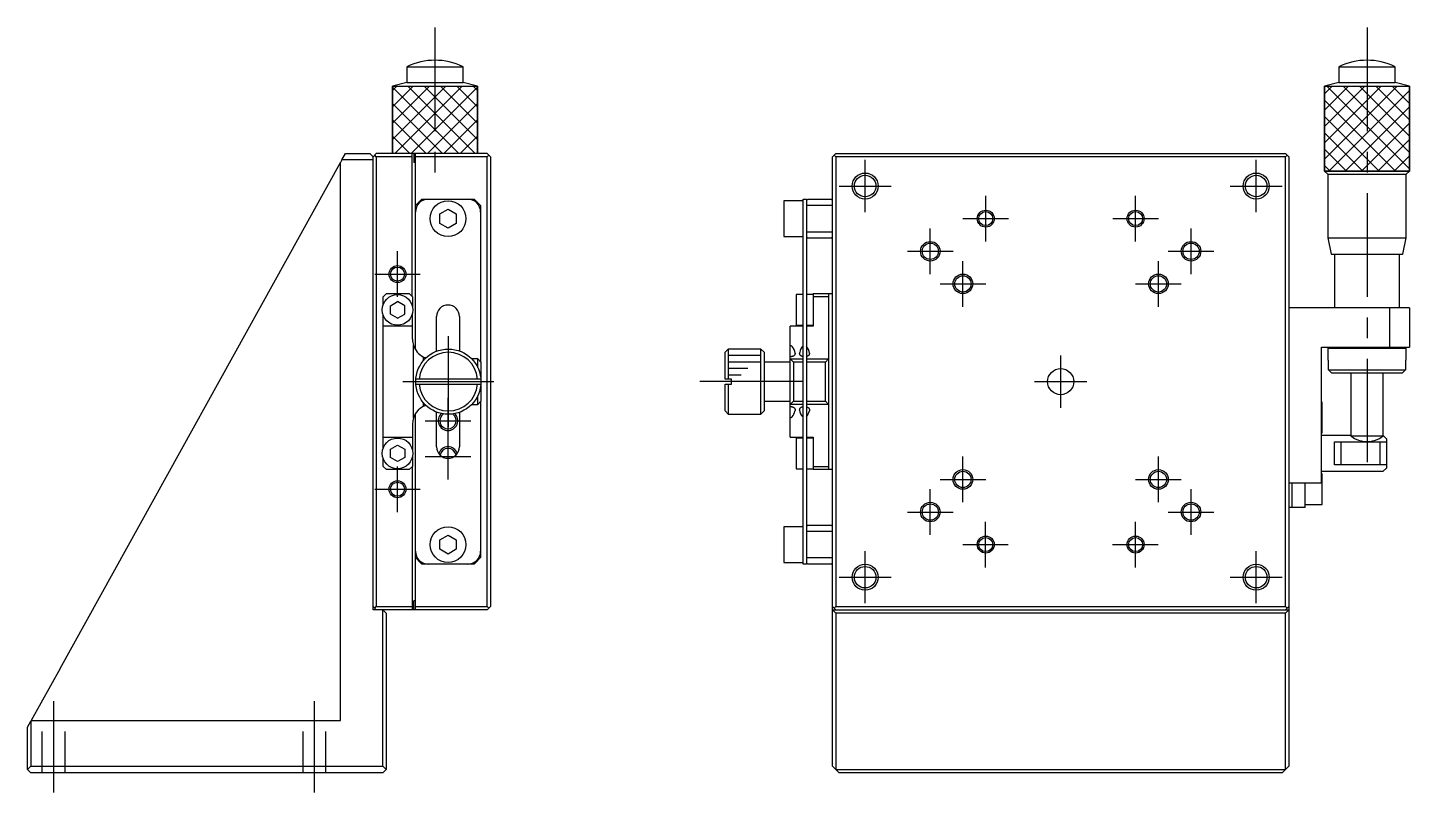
# Model space of a CAD drawing. Extents: x 0 to 461, y -8 to 325.
# Drawn here: x 0 to 212, y 109.8 to 227.2 of the extents above; entities that cross this region are included whole.
import ezdxf

# ---------------------------------------------------------------- set-up
doc = ezdxf.new("R2010")
doc.units = 0
doc.header["$LTSCALE"] = 0.5
doc.linetypes.add('CENTER', pattern=[50.8, 31.75, -6.35, 6.35, -6.35])
doc.linetypes.add('DASHED', pattern=[19.05, 12.7, -6.35])
for name, color, linetype in [('MSM_CENTER', 1, 'CENTER'), ('MSM_CONTINUOUS', 7, 'CONTINUOUS'), ('MSM_DASHED', 4, 'DASHED'), ('MSM_NARROW', 5, 'CONTINUOUS')]:
    doc.layers.add(name, color=color, linetype=linetype)

msp = doc.modelspace()

# ---------------------------------------------------------------- linework, layer by layer
at = {"layer": 'MSM_CENTER'}
for p, q in [((62.5, 227.150003), (62.5, 202.849997)), ((205.5, 227.150003), (205.5, 158.650004)), ((128.5, 198.849997), (128.5, 206.849997)), ((188.5, 198.849997), (188.5, 206.849997)), ((124.5, 202.849997), (132.5, 202.849997)), ((184.5, 202.849997), (192.5, 202.849997)), ((147, 194.349997), (147, 201.349997)), ((170, 194.349997), (170, 201.349997)), ((143.5, 197.849997), (150.5, 197.849997)), ((166.5, 197.849997), (173.5, 197.849997)), ((138.5, 189.349997), (138.5, 196.349997)), ((178.5, 189.349997), (178.5, 196.349997)), ((56.75, 185.849997), (56.75, 192.849997)), ((135, 192.849997), (142, 192.849997)), ((143.5, 184.349997), (143.5, 191.349997)), ((173.5, 184.349997), (173.5, 191.349997)), ((175, 192.849997), (182, 192.849997)), ((53.25, 189.349997), (60.25, 189.349997)), ((140, 187.849997), (147, 187.849997)), ((170, 187.849997), (177, 187.849997)), ((64.55, 165.849997), (64.55, 179.849997)), ((158.5, 168.849997), (158.5, 176.849997)), ((57.55, 172.849997), (71.55, 172.849997)), ((119, 172.849997), (102, 172.849997)), ((154.5, 172.849997), (162.5, 172.849997)), ((64.5, 157.849997), (64.5, 170.349997)), ((61, 166.849997), (68, 166.849997)), ((61, 161.349997), (68, 161.349997)), ((143.5, 154.349997), (143.5, 161.349997)), ((173.5, 154.349997), (173.5, 161.349997)), ((56.75, 152.849997), (56.75, 159.849997)), ((140, 157.849997), (147, 157.849997)), ((170, 157.849997), (177, 157.849997)), ((53.25, 156.349997), (60.25, 156.349997)), ((138.5, 149.349997), (138.5, 156.349997)), ((178.5, 149.349997), (178.5, 156.349997)), ((135, 152.849997), (142, 152.849997)), ((175, 152.849997), (182, 152.849997)), ((146.963551, 144.352018), (146.963551, 151.352018)), ((169.963551, 144.352018), (169.963551, 151.352018)), ((128.5, 138.849997), (128.5, 146.849997)), ((143.463551, 147.852018), (150.463551, 147.852018)), ((166.463551, 147.852018), (173.463551, 147.852018)), ((188.5, 138.849997), (188.5, 146.849997)), ((124.5, 142.849997), (132.5, 142.849997)), ((184.5, 142.849997), (192.5, 142.849997)), ((4, 109.849997), (4, 123.849997)), ((44, 109.849997), (44, 123.849997))]:
    msp.add_line(p, q, dxfattribs=at)
at = {"layer": 'MSM_CONTINUOUS'}
for p, q in [((58.2, 221.150002), (66.8, 221.150002)), ((58.2, 221.150002), (58.2, 218.739491)), ((66.8, 218.739491), (66.8, 221.150002)), ((201.2, 221.150002), (209.8, 221.150002)), ((201.2, 221.150002), (201.2, 218.739491)), ((209.8, 218.739491), (209.8, 221.150002)), ((58.2, 218.739491), (56.000001, 218.150003)), ((58.2, 218.739491), (66.8, 218.739491)), ((68.999999, 218.150003), (66.8, 218.739491)), ((201.2, 218.739491), (199.000001, 218.150003)), ((201.2, 218.739491), (209.8, 218.739491)), ((211.999999, 218.150003), (209.8, 218.739491)), ((56.000001, 218.150003), (68.999999, 218.150003)), ((56.000001, 207.849997), (56.000001, 218.150003)), ((68.999999, 218.150003), (68.999999, 207.849997)), ((199.000001, 218.150003), (211.999999, 218.150003)), ((199.000001, 205.150002), (199.000001, 218.150003)), ((211.999999, 218.150003), (211.999999, 205.150002)), ((48.224887, 206.849997), (48.779197, 207.849997)), ((48.779197, 207.849997), (52.5, 207.849997)), ((53, 207.349997), (52.5, 207.849997)), ((53, 207.349997), (53.5, 207.849997)), ((70.5, 207.849997), (53.5, 207.849997)), ((59, 185.899997), (59, 207.849997)), ((59.25, 207.849997), (59.25, 206.449997)), ((59.5, 177.770017), (59.5, 207.849997)), ((70.5, 207.849997), (71, 207.349997)), ((124, 207.849997), (123.5, 207.349997)), ((124, 207.849997), (193, 207.849997)), ((193.5, 207.349997), (193, 207.849997)), ((4.988781, 128.849997), (48, 206.444289)), ((48.224887, 206.849997), (48, 206.444289)), ((48, 120.849997), (48, 206.444289)), ((53, 206.849997), (48.224887, 206.849997)), ((53, 137.849997), (53, 207.349997)), ((53.5, 207.349997), (53.25, 207.599997)), ((59, 207.349997), (53.5, 207.349997)), ((53.5, 207.349997), (53.5, 138.349997)), ((59.5, 206.449997), (59.25, 206.449997)), ((70.5, 207.349997), (59.5, 207.349997)), ((70.75, 207.599997), (70.5, 207.349997)), ((70.5, 138.349997), (70.5, 207.349997)), ((71, 207.349997), (71, 138.349997)), ((123.5, 113.849997), (123.5, 207.349997)), ((124, 207.349997), (123.75, 207.599997)), ((124, 207.349997), (124, 138.349997)), ((193, 207.349997), (124, 207.349997)), ((193, 207.349997), (193.25, 207.599997)), ((193, 138.349997), (193, 207.349997)), ((193.5, 207.349997), (193.5, 113.849997)), ((199.000001, 205.150002), (199.500004, 204.65)), ((211.999999, 205.150002), (199.000001, 205.150002)), ((199.500004, 204.65), (211.499996, 204.65)), ((199.500004, 204.65), (199.500004, 194.899995)), ((211.499996, 204.65), (211.999999, 205.150002)), ((211.499996, 194.899995), (211.499996, 204.65)), ((60.3, 200.649997), (59.5, 199.849997)), ((60.3, 200.649997), (60.5, 200.849997)), ((60.62822, 200.649997), (60.3, 200.649997)), ((60.5, 200.849997), (68.5, 200.849997)), ((63.25, 198.571684), (64.5, 199.293372)), ((64.5, 199.293372), (65.75, 198.571684)), ((68.7, 200.649997), (68.37178, 200.649997)), ((68.5, 200.849997), (68.7, 200.649997)), ((68.7, 200.649997), (69.5, 199.849997)), ((69.5, 199.849997), (69.5, 175.899997)), ((116, 200.599997), (116, 195.099997)), ((119, 200.599997), (116, 200.599997)), ((119, 144.849997), (119, 200.849997)), ((119, 200.849997), (119.5, 200.849997)), ((119.7, 200.849997), (119.5, 200.649997)), ((119.5, 200.849997), (119.5, 144.849997)), ((123.5, 199.849997), (119.5, 199.849997)), ((119.7, 200.849997), (123.3, 200.849997)), ((123.3, 200.849997), (123.5, 200.649997)), ((63.25, 197.128309), (63.25, 198.571684)), ((65.75, 198.571684), (65.75, 197.128309)), ((64.5, 196.406621), (63.25, 197.128309)), ((65.75, 197.128309), (64.5, 196.406621)), ((116, 195.099997), (119, 195.099997)), ((119.5, 195.849997), (123.5, 195.849997)), ((119.5, 195.049997), (119.7, 194.849997)), ((123.5, 195.049997), (123.3, 194.849997)), ((123.3, 194.849997), (119.7, 194.849997)), ((199.500004, 194.899995), (211.499996, 194.899995)), ((199.500004, 194.899995), (200.000003, 192.399996)), ((210.999997, 192.399996), (211.499996, 194.899995)), ((200.000003, 192.399996), (210.999997, 192.399996)), ((200.5, 192.399996), (200.5, 184.149996)), ((210.5, 184.149996), (210.5, 192.399996)), ((54.55, 185.849997), (55.05, 186.349997)), ((54.55, 184.676132), (54.55, 185.849997)), ((55.05, 186.349997), (58.55, 186.349997)), ((55.65, 184.485082), (56.75, 185.120167)), ((55.65, 183.214911), (55.65, 184.485082)), ((57.85, 184.485082), (56.75, 185.120167)), ((57.85, 183.214911), (57.85, 184.485082)), ((58.55, 186.349997), (59.05, 185.849997)), ((59.05, 185.849997), (59.05, 184.332179)), ((117.9, 186.199997), (117.9, 181.499997)), ((119, 186.199997), (117.9, 186.199997)), ((120.5, 186.199997), (119.5, 186.199997)), ((120.5, 186.349997), (120.5, 181.349997)), ((120.5, 186.349997), (123.5, 186.349997)), ((122.9, 185.849997), (120.5, 185.849997)), ((122.9, 186.349997), (122.9, 159.349997)), ((54.55, 162.676132), (54.55, 183.023861)), ((56.75, 182.579826), (55.65, 183.214911)), ((56.75, 182.579826), (57.85, 183.214911)), ((59.05, 179.349997), (59.05, 183.367814)), ((62.75, 177.514758), (62.75, 182.849997)), ((66.25, 182.849997), (66.25, 177.552124)), ((212, 184.149997), (193.5, 184.149997)), ((209, 178.149997), (209, 184.149997)), ((212, 184.149997), (212, 178.149997)), ((59.05, 181.349997), (54.55, 181.349997)), ((117, 164.349997), (117, 181.349997)), ((119, 181.349997), (117, 181.349997)), ((117.9, 181.499997), (119, 181.499997)), ((119.5, 181.499997), (120.5, 181.499997)), ((120.5, 181.349997), (119.5, 181.349997)), ((59.2, 167.286746), (59.2, 178.413247)), ((117, 178.413247), (117.113372, 178.387425)), ((117.113372, 178.387425), (117.202133, 178.332688)), ((117.202133, 178.332688), (117.29381, 178.247819)), ((198.5, 157.349997), (198.5, 178.149997)), ((198.5, 178.149997), (212, 178.149997)), ((199.7, 178.149997), (199.5, 177.949997)), ((211.5, 177.949997), (211.3, 178.149997)), ((60.7, 176.670911), (60.7, 176.040216)), ((69.05, 176.349997), (68.120714, 176.349997)), ((69.05, 175.029446), (69.05, 176.349997)), ((69.05, 176.349997), (69.55, 175.849997)), ((107.5, 177.849997), (107, 177.349997)), ((107, 173.249997), (107, 177.349997)), ((107.5, 177.849997), (107.5, 173.249997)), ((112.5, 177.849997), (107.5, 177.849997)), ((112.5, 167.849997), (112.5, 177.849997)), ((113, 177.349997), (112.5, 177.849997)), ((113, 177.349997), (113, 168.349997)), ((117.034291, 176.671308), (117, 176.670911)), ((117, 176.349997), (117.5, 175.849997)), ((117, 176.349997), (119, 176.349997)), ((117.068536, 176.672497), (117.034291, 176.671308)), ((117.102603, 176.674477), (117.068536, 176.672497)), ((117.136358, 176.677246), (117.102603, 176.674477)), ((117.167101, 176.680502), (117.136358, 176.677246)), ((117.197564, 176.684448), (117.167101, 176.680502)), ((117.227658, 176.689077), (117.197564, 176.684448)), ((117.257293, 176.694382), (117.227658, 176.689077)), ((117.286379, 176.700355), (117.257293, 176.694382)), ((117.314828, 176.706987), (117.286379, 176.700355)), ((117.342549, 176.714273), (117.314828, 176.706987)), ((117.369452, 176.722204), (117.342549, 176.714273)), ((117.399829, 176.732307), (117.369452, 176.722204)), ((117.429175, 176.743351), (117.399829, 176.732307)), ((117.457418, 176.755302), (117.429175, 176.743351)), ((117.484486, 176.768128), (117.457418, 176.755302)), ((117.510306, 176.781797), (117.484486, 176.768128)), ((117.534805, 176.796278), (117.510306, 176.781797)), ((117.557913, 176.811538), (117.534805, 176.796278)), ((117.579555, 176.827545), (117.557913, 176.811538)), ((117.602416, 176.846669), (117.579555, 176.827545)), ((117.623554, 176.866808), (117.602416, 176.846669)), ((117.642971, 176.887898), (117.623554, 176.866808)), ((117.660668, 176.909875), (117.642971, 176.887898)), ((117.67665, 176.932674), (117.660668, 176.909875)), ((117.690917, 176.956232), (117.67665, 176.932674)), ((117.703473, 176.980485), (117.690917, 176.956232)), ((117.718383, 177.01584), (117.703473, 176.980485)), ((117.730255, 177.052596), (117.718383, 177.01584)), ((117.739219, 177.090602), (117.730255, 177.052596)), ((117.745409, 177.129709), (117.739219, 177.090602)), ((117.748956, 177.169765), (117.745409, 177.129709)), ((117.75, 177.207598), (117.748956, 177.169765)), ((118.45, 177.207714), (118.460775, 177.339755)), ((118.450304, 177.186834), (118.45, 177.207714)), ((118.45234, 177.151288), (118.450304, 177.186834)), ((118.45638, 177.116381), (118.45234, 177.151288)), ((118.462511, 177.082219), (118.45638, 177.116381)), ((118.470818, 177.048907), (118.462511, 177.082219)), ((118.48139, 177.016553), (118.470818, 177.048907)), ((118.494311, 176.985261), (118.48139, 177.016553)), ((118.50967, 176.95514), (118.494311, 176.985261)), ((118.524084, 176.931466), (118.50967, 176.95514)), ((118.540269, 176.908554), (118.524084, 176.931466)), ((118.558221, 176.886469), (118.540269, 176.908554)), ((118.577936, 176.865277), (118.558221, 176.886469)), ((118.599411, 176.845043), (118.577936, 176.865277)), ((118.62264, 176.825834), (118.599411, 176.845043)), ((118.642771, 176.811044), (118.62264, 176.825834)), ((118.664129, 176.796902), (118.642771, 176.811044)), ((118.686663, 176.783436), (118.664129, 176.796902)), ((118.710321, 176.770672), (118.686663, 176.783436)), ((118.735052, 176.758637), (118.710321, 176.770672)), ((118.760803, 176.747359), (118.735052, 176.758637)), ((118.787522, 176.736863), (118.760803, 176.747359)), ((118.815316, 176.727115), (118.787522, 176.736863)), ((118.844137, 176.718114), (118.815316, 176.727115)), ((118.873881, 176.709874), (118.844137, 176.718114)), ((118.904444, 176.702406), (118.873881, 176.709874)), ((118.935721, 176.695725), (118.904444, 176.702406)), ((118.967607, 176.689842), (118.935721, 176.695725)), ((119, 176.68477), (118.967607, 176.689842)), ((119.53228, 176.711457), (119.5, 176.703391)), ((119.5, 176.349997), (122.9, 176.349997)), ((119.563626, 176.720409), (119.53228, 176.711457)), ((119.593856, 176.730225), (119.563626, 176.720409)), ((119.623093, 176.740959), (119.593856, 176.730225)), ((119.651265, 176.752582), (119.623093, 176.740959)), ((119.678299, 176.765063), (119.651265, 176.752582)), ((119.704123, 176.778372), (119.678299, 176.765063)), ((119.728664, 176.792478), (119.704123, 176.778372)), ((119.751851, 176.80735), (119.728664, 176.792478)), ((119.773611, 176.822959), (119.751851, 176.80735)), ((119.796654, 176.841621), (119.773611, 176.822959)), ((119.818014, 176.861285), (119.796654, 176.841621)), ((119.837691, 176.881888), (119.818014, 176.861285)), ((119.855683, 176.903369), (119.837691, 176.881888)), ((119.87199, 176.925665), (119.855683, 176.903369)), ((119.886611, 176.948715), (119.87199, 176.925665)), ((119.899546, 176.972456), (119.886611, 176.948715)), ((119.913366, 177.002947), (119.899546, 176.972456)), ((119.924837, 177.034542), (119.913366, 177.002947)), ((119.934046, 177.067139), (119.924837, 177.034542)), ((119.941079, 177.100637), (119.934046, 177.067139)), ((119.946024, 177.134937), (119.941079, 177.100637)), ((119.948968, 177.169937), (119.946024, 177.134937)), ((119.949997, 177.205537), (119.948968, 177.169937)), ((119.95, 177.207589), (119.949997, 177.205537)), ((122.4, 175.849997), (122.9, 176.349997)), ((211.5, 177.949997), (199.5, 177.949997)), ((199.5, 177.949997), (199.5, 176.149997)), ((199.58392, 176.149997), (199.5, 176.149997)), ((199.58392, 174.649997), (199.58392, 176.149997)), ((211.5, 176.149997), (211.41608, 176.149997)), ((211.41608, 176.149997), (211.41608, 174.649997)), ((211.5, 176.149997), (211.5, 177.949997)), ((69.55, 175.849997), (69.55, 169.849997)), ((117, 175.849997), (113, 175.849997)), ((119, 175.849997), (117.5, 175.849997)), ((117.5, 175.849997), (117.5, 169.849997)), ((122.4, 175.849997), (119.5, 175.849997)), ((122.4, 169.849997), (122.4, 175.849997)), ((199.58392, 174.649997), (211.41608, 174.649997)), ((200.091673, 174.149997), (199.58392, 174.649997)), ((210.908327, 174.149997), (200.091673, 174.149997)), ((203.000004, 174.149996), (203.000004, 164.527505)), ((207.999996, 164.527505), (207.999996, 174.149996)), ((211.41608, 174.649997), (210.908327, 174.149997)), ((69.533974, 173.249997), (59.566026, 173.249997)), ((59.566026, 172.449997), (69.533974, 172.449997)), ((108, 173.249997), (107, 173.249997)), ((107, 168.349997), (107, 172.449997)), ((107, 172.449997), (108, 172.449997)), ((107.5, 172.449997), (107.5, 167.849997)), ((108, 172.449997), (108, 173.249997)), ((60.7, 169.659777), (60.7, 169.029082)), ((69.05, 169.349997), (69.05, 170.670547)), ((69.55, 169.849997), (69.05, 169.349997)), ((69.5, 169.799997), (69.5, 145.849997)), ((113, 169.849997), (117, 169.849997)), ((117.5, 169.849997), (117, 169.349997)), ((117.5, 169.849997), (119, 169.849997)), ((119.5, 169.849997), (122.4, 169.849997)), ((122.9, 169.349997), (122.4, 169.849997)), ((198.6, 169.699997), (198.5, 169.699997)), ((198.6, 164.999997), (198.6, 169.699997)), ((59.5, 137.849997), (59.5, 167.930235)), ((62.75, 162.849997), (62.75, 168.185235)), ((66.25, 168.147869), (66.25, 162.849997)), ((68.120714, 169.349997), (69.05, 169.349997)), ((107, 168.349997), (107.5, 167.849997)), ((107.5, 167.849997), (112.5, 167.849997)), ((112.5, 167.849997), (113, 168.349997)), ((119, 169.349997), (117, 169.349997)), ((117, 169.029082), (117.032724, 169.028717)), ((117.032724, 169.028717), (117.065464, 169.027623)), ((117.065464, 169.027623), (117.098106, 169.025803)), ((117.098106, 169.025803), (117.130535, 169.02326)), ((117.130535, 169.02326), (117.162638, 169.019998)), ((117.162638, 169.019998), (117.194301, 169.016019)), ((117.194301, 169.016019), (117.225409, 169.011326)), ((117.225409, 169.011326), (117.255946, 169.005908)), ((117.255946, 169.005908), (117.285963, 168.99975)), ((117.285963, 168.99975), (117.315373, 168.992863)), ((117.315373, 168.992863), (117.344089, 168.985261)), ((117.344089, 168.985261), (117.372024, 168.976956)), ((117.372024, 168.976956), (117.399089, 168.967959)), ((117.399089, 168.967959), (117.425197, 168.958283)), ((117.425197, 168.958283), (117.455145, 168.945805)), ((117.455145, 168.945805), (117.483787, 168.932314)), ((117.483787, 168.932314), (117.51105, 168.917852)), ((117.51105, 168.917852), (117.536861, 168.902461)), ((117.536861, 168.902461), (117.561147, 168.886181)), ((117.561147, 168.886181), (117.583835, 168.869054)), ((117.583835, 168.869054), (117.606721, 168.849449)), ((117.606721, 168.849449), (117.627827, 168.828816)), ((117.627827, 168.828816), (117.647153, 168.807223)), ((117.647153, 168.807223), (117.664699, 168.784738)), ((117.664699, 168.784738), (117.680464, 168.761427)), ((117.680464, 168.761427), (117.694448, 168.737358)), ((117.694448, 168.737358), (117.709337, 168.706596)), ((117.709337, 168.706596), (117.721754, 168.674657)), ((117.721754, 168.674657), (117.73179, 168.641651)), ((117.73179, 168.641651), (117.739536, 168.607687)), ((117.75, 168.492342), (117.736795, 168.345228)), ((117.739536, 168.607687), (117.745083, 168.572872)), ((117.745083, 168.572872), (117.748523, 168.537315)), ((117.748523, 168.537315), (117.749947, 168.501124)), ((117.749947, 168.501124), (117.75, 168.492342)), ((118.45, 168.492269), (118.450899, 168.527472)), ((118.450899, 168.527472), (118.455006, 168.573867)), ((118.455006, 168.573867), (118.462657, 168.618794)), ((118.462657, 168.618794), (118.469972, 168.648301)), ((118.469972, 168.648301), (118.479122, 168.677147)), ((118.479122, 168.677147), (118.490151, 168.705251)), ((118.490151, 168.705251), (118.503101, 168.73253)), ((118.503101, 168.73253), (118.518016, 168.7589)), ((118.518016, 168.7589), (118.53494, 168.784279)), ((118.53494, 168.784279), (118.553915, 168.808583)), ((118.553915, 168.808583), (118.57127, 168.827904)), ((118.57127, 168.827904), (118.59016, 168.846516)), ((118.59016, 168.846516), (118.610549, 168.864374)), ((118.610549, 168.864374), (118.632404, 168.881432)), ((118.632404, 168.881432), (118.655689, 168.897646)), ((118.655689, 168.897646), (118.680369, 168.912971)), ((118.680369, 168.912971), (118.70641, 168.927361)), ((118.70641, 168.927361), (118.730476, 168.939247)), ((118.730476, 168.939247), (118.755677, 168.95045)), ((118.755677, 168.95045), (118.781932, 168.960953)), ((118.781932, 168.960953), (118.80916, 168.970739)), ((118.80916, 168.970739), (118.83728, 168.97979)), ((118.83728, 168.97979), (118.866211, 168.988089)), ((118.866211, 168.988089), (118.895872, 168.995618)), ((118.895872, 168.995618), (118.926183, 169.002361)), ((118.926183, 169.002361), (118.950424, 169.007112)), ((118.950424, 169.007112), (118.975047, 169.011401)), ((118.975047, 169.011401), (119, 169.015223)), ((122.9, 169.349997), (119.5, 169.349997)), ((119.5, 168.996602), (119.531444, 168.988746)), ((119.531444, 168.988746), (119.562081, 168.980014)), ((119.562081, 168.980014), (119.591822, 168.970428)), ((119.591822, 168.970428), (119.620574, 168.960011)), ((119.620574, 168.960011), (119.648245, 168.948784)), ((119.648245, 168.948784), (119.674744, 168.936768)), ((119.674744, 168.936768), (119.69998, 168.923987)), ((119.69998, 168.923987), (119.727769, 168.908125)), ((119.727769, 168.908125), (119.753944, 168.891184)), ((119.753944, 168.891184), (119.778464, 168.873221)), ((119.778464, 168.873221), (119.801282, 168.854293)), ((119.801282, 168.854293), (119.822356, 168.834456)), ((119.822356, 168.834456), (119.84164, 168.81377)), ((119.84164, 168.81377), (119.860646, 168.790275)), ((119.860646, 168.790275), (119.877688, 168.765757)), ((119.877688, 168.765757), (119.892802, 168.740295)), ((119.892802, 168.740295), (119.906019, 168.713967)), ((119.906019, 168.713967), (119.917375, 168.686852)), ((119.917375, 168.686852), (119.926902, 168.659027)), ((119.926902, 168.659027), (119.936735, 168.621529)), ((119.936735, 168.621529), (119.943754, 168.582804)), ((119.95, 168.492302), (119.941416, 168.375334)), ((119.943754, 168.582804), (119.948097, 168.542981)), ((119.948097, 168.542981), (119.949898, 168.502192)), ((119.949898, 168.502192), (119.95, 168.492302)), ((59.05, 166.349997), (59.05, 162.332179)), ((117.106696, 167.309662), (117, 167.286746)), ((117.203708, 167.368369), (117.106696, 167.309662)), ((117.29887, 167.458028), (117.203708, 167.368369)), ((118.999968, 167.365681), (118.920456, 167.437312)), ((54.55, 164.349997), (59.05, 164.349997)), ((117, 164.349997), (119, 164.349997)), ((117.9, 164.199997), (117.9, 159.499997)), ((119, 164.199997), (117.9, 164.199997)), ((119.5, 164.349997), (120.5, 164.349997)), ((120.5, 164.199997), (119.5, 164.199997)), ((120.5, 164.349997), (120.5, 159.349997)), ((198.5, 164.999997), (198.6, 164.999997)), ((203.000004, 164.599997), (198.5, 164.599997)), ((200.5, 160.099997), (200.5, 163.599997)), ((200.5, 163.599997), (208.5, 163.599997)), ((201.5, 163.599997), (201.5, 160.099997)), ((203.000004, 164.527505), (207.999996, 164.527505)), ((207.5, 160.099997), (207.5, 163.599997)), ((208.5, 164.099997), (208, 164.599997)), ((208.5, 164.099997), (208.5, 159.599997)), ((55.65, 162.485082), (56.75, 163.120167)), ((55.65, 161.214911), (55.65, 162.485082)), ((56.75, 160.579826), (55.65, 161.214911)), ((56.75, 163.120167), (57.85, 162.485082)), ((57.85, 161.214911), (56.75, 160.579826)), ((57.85, 162.485082), (57.85, 161.214911)), ((59.05, 161.367814), (59.05, 159.849997)), ((54.55, 159.849997), (54.55, 161.023861)), ((55.05, 159.349997), (54.55, 159.849997)), ((58.55, 159.349997), (55.05, 159.349997)), ((59.05, 159.849997), (58.55, 159.349997)), ((59, 159.799997), (59, 137.849997)), ((117.9, 159.499997), (119, 159.499997)), ((119.5, 159.499997), (120.5, 159.499997)), ((120.5, 159.849997), (122.9, 159.849997)), ((123.5, 159.349997), (120.5, 159.349997)), ((198.5, 159.099997), (208, 159.099997)), ((208.5, 160.099997), (200.5, 160.099997)), ((208, 159.099997), (208.5, 159.599997)), ((193.5, 157.349997), (198.5, 157.349997)), ((194, 153.549997), (194, 157.349997)), ((196, 153.549997), (196, 157.349997)), ((198.6, 158.699997), (198.5, 158.699997)), ((198.6, 153.999997), (198.6, 158.699997)), ((196, 153.549997), (193.5, 153.549997)), ((196, 153.999997), (198.6, 153.999997)), ((116, 150.599997), (116, 145.099997)), ((119, 150.599997), (116, 150.599997)), ((119.7, 150.849997), (119.5, 150.649997)), ((119.7, 150.849997), (123.3, 150.849997)), ((123.3, 150.849997), (123.5, 150.649997)), ((63.25, 148.571684), (64.5, 149.293372)), ((63.25, 147.128309), (63.25, 148.571684)), ((64.5, 149.293372), (65.75, 148.571684)), ((65.75, 148.571684), (65.75, 147.128309)), ((123.5, 149.849997), (119.5, 149.849997)), ((64.5, 146.406621), (63.25, 147.128309)), ((65.75, 147.128309), (64.5, 146.406621)), ((59.5, 145.849997), (60.3, 145.049997)), ((60.3, 145.049997), (60.62822, 145.049997)), ((60.5, 144.849997), (60.3, 145.049997)), ((68.5, 144.849997), (60.5, 144.849997)), ((68.37178, 145.049997), (68.7, 145.049997)), ((68.7, 145.049997), (68.5, 144.849997)), ((68.7, 145.049997), (69.5, 145.849997)), ((116, 145.099997), (119, 145.099997)), ((119.5, 144.849997), (119, 144.849997)), ((119.5, 145.849997), (123.5, 145.849997)), ((119.5, 145.049997), (119.7, 144.849997)), ((123.3, 144.849997), (119.7, 144.849997)), ((123.5, 145.049997), (123.3, 144.849997)), ((53.5, 137.849997), (53, 138.349997)), ((70.5, 137.849997), (53, 137.849997)), ((53.25, 138.099997), (53.5, 138.349997)), ((53.5, 138.349997), (59, 138.349997)), ((54.5, 113.849997), (54.5, 137.849997)), ((54.5, 137.849997), (55, 137.349997)), ((59.5, 139.249997), (59.25, 139.249997)), ((59.25, 137.849997), (59.25, 139.249997)), ((59.5, 138.349997), (70.5, 138.349997)), ((70.5, 138.349997), (70.75, 138.099997)), ((71, 138.349997), (70.5, 137.849997)), ((123.5, 138.349997), (124, 137.849997)), ((123.5, 137.849997), (124, 137.349997)), ((123.5, 137.849997), (193.5, 137.849997)), ((123.75, 138.099997), (124, 138.349997)), ((124, 138.349997), (193, 138.349997)), ((193.25, 138.099997), (193, 138.349997)), ((193, 137.849997), (193.5, 138.349997)), ((193, 137.349997), (193.5, 137.849997)), ((55, 137.349997), (55, 113.349997)), ((193, 137.349997), (124, 137.349997)), ((124, 137.349997), (124, 113.349997)), ((193, 113.349997), (193, 137.349997)), ((4.988781, 128.849997), (0.554309, 120.849997)), ((0.554309, 120.849997), (0.5, 120.75202)), ((0.554309, 120.849997), (48, 120.849997)), ((0, 119.849997), (0.5, 120.75202)), ((0, 113.349997), (0, 119.849997)), ((0.5, 120.75202), (0.5, 113.849997)), ((0.5, 113.849997), (0, 113.349997)), ((0, 113.349997), (0.5, 112.849997)), ((0.5, 113.849997), (54.5, 113.849997)), ((54.5, 112.849997), (0.5, 112.849997)), ((55, 113.349997), (54.5, 113.849997)), ((54.5, 112.849997), (55, 113.349997)), ((124.5, 112.849997), (123.5, 113.849997)), ((124, 113.349997), (193, 113.349997)), ((192.5, 112.849997), (124.5, 112.849997)), ((193.5, 113.849997), (192.5, 112.849997))]:
    msp.add_line(p, q, dxfattribs=at)
for centre, radius in [((128.5, 202.849997), 1.65), ((188.5, 202.849997), 1.65), ((64.5, 197.849997), 2.75), ((147, 197.849997), 1.075), ((170, 197.849997), 1.075), ((138.5, 192.849997), 1.25), ((178.5, 192.849997), 1.25), ((56.75, 189.349997), 1.075), ((143.5, 187.849997), 1.25), ((173.5, 187.849997), 1.25), ((56.75, 183.849997), 2.35), ((64.55, 172.849997), 5), ((158.5, 172.849997), 2), ((56.75, 161.849997), 2.35), ((143.5, 157.849997), 1.25), ((173.5, 157.849997), 1.25), ((56.75, 156.349997), 1.075), ((138.5, 152.849997), 1.25), ((178.5, 152.849997), 1.25), ((64.5, 147.849997), 2.75), ((147, 147.849997), 1.075), ((170, 147.849997), 1.075), ((128.5, 142.849997), 1.65), ((188.5, 142.849997), 1.65)]:
    msp.add_circle(centre, radius, dxfattribs=at)
for centre, radius, start, end in [((62.5, 212.405002), 9.745001, 63.816209, 116.183791), ((205.500002, 212.405002), 9.745001, 63.816215, 116.183798), ((61.5, 198.849997), 2, 90, 180), ((67.5, 198.849997), 2, 0, 90), ((64.5, 182.849997), 1.75, 0, 180), ((62.05, 179.349997), 3, 180, 198.194872), ((62.050012, 179.350007), 3.000015, 198.194989, 243.256199), ((115.899918, 177.016385), 1.859937, 5.90079989, 41.4590073), ((120.306289, 176.982677), 1.879741, 134.02568516, 169.04947845), ((118.120253, 177.025178), 1.838817, 5.693117, 41.386932), ((64.55, 172.849997), 4.5, 5.099689, 174.900311), ((62.05, 179.349997), 3, 243.256316, 252.096002), ((64.55, 172.849997), 4.5, 185.099689, 354.900311), ((62.05, 166.349997), 3, 107.903998, 180.00001985), ((64.5, 166.849997), 1.25, 122.631058, 56.41403716), ((115.799852, 168.749629), 1.978709, 319.25077852, 348.20700869), ((120.29413, 168.682277), 1.853893, 185.88266192, 222.18611397), ((117.986812, 168.752782), 1.990715, 319.47983532, 349.07029629), ((205.500003, 167.650001), 3.999997, 231.317795, 308.682173), ((64.5, 162.849997), 1.75, 180, 0), ((64.5, 161.349997), 1.25, 11.536959, 168.463041), ((61.5, 146.849997), 2, 180, 270), ((67.5, 146.849997), 2, 270, 0)]:
    msp.add_arc(centre, radius, start, end, dxfattribs=at)
at = {"layer": 'MSM_DASHED'}
for p, q in [((2.25, 112.849997), (2.25, 120.849997)), ((5.75, 112.849997), (5.75, 120.849997)), ((42.25, 112.849997), (42.25, 120.849997)), ((45.75, 112.849997), (45.75, 120.849997))]:
    msp.add_line(p, q, dxfattribs=at)
at = {"layer": 'MSM_NARROW'}
for p, q in [((56.000001, 218.150003), (68.999999, 218.150003)), ((56.000001, 218.150003), (56.000001, 207.849997)), ((56.000001, 217.500001), (56.650003, 218.150003)), ((56.000001, 215.000001), (59.150003, 218.150003)), ((56.000001, 212.500001), (61.650003, 218.150003)), ((56.000001, 210.000001), (64.150003, 218.150003)), ((56.000001, 217.999999), (66.150003, 207.849997)), ((56.349997, 207.849997), (66.650003, 218.150003)), ((58.349997, 218.150003), (68.650003, 207.849997)), ((58.849997, 207.849997), (68.999999, 217.999999)), ((60.849997, 218.150003), (68.999999, 210.000001)), ((63.349997, 218.150003), (68.999999, 212.500001)), ((65.849997, 218.150003), (68.999999, 215.000001)), ((68.349997, 218.150003), (68.999999, 217.500001)), ((68.999999, 207.849997), (68.999999, 218.150003)), ((199.000001, 218.150003), (211.999999, 218.150003)), ((199.000001, 218.150003), (199.000001, 205.150002)), ((199.000001, 217.000001), (200.150003, 218.150003)), ((199.000001, 214.500001), (202.650003, 218.150003)), ((199.000001, 212.000001), (205.150003, 218.150003)), ((199.000001, 209.500001), (207.650003, 218.150003)), ((199.000001, 207.000001), (210.150003, 218.150003)), ((199.349997, 218.150003), (211.999999, 205.500001)), ((199.650002, 205.150002), (211.999999, 217.499999)), ((201.849997, 218.150003), (211.999999, 208.000001)), ((204.349997, 218.150003), (211.999999, 210.500001)), ((206.849997, 218.150003), (211.999999, 213.000001)), ((209.349997, 218.150003), (211.999999, 215.500001)), ((211.849997, 218.150003), (211.999999, 218.000001)), ((211.999999, 205.150002), (211.999999, 218.150003)), ((56.000001, 215.499999), (63.650003, 207.849997)), ((61.349997, 207.849997), (68.999999, 215.499999)), ((199.000001, 215.999999), (209.849998, 205.150002)), ((202.150002, 205.150002), (211.999999, 214.999999)), ((56.000001, 212.999999), (61.150003, 207.849997)), ((63.849997, 207.849997), (68.999999, 212.999999)), ((199.000001, 213.499999), (207.349998, 205.150002)), ((204.650002, 205.150002), (211.999999, 212.499999)), ((56.000001, 210.499999), (58.650003, 207.849997)), ((66.349997, 207.849997), (68.999999, 210.499999)), ((199.000001, 210.999999), (204.849998, 205.150002)), ((207.150002, 205.150002), (211.999999, 209.999999)), ((56.000001, 207.999999), (56.150003, 207.849997)), ((68.849997, 207.849997), (68.999999, 207.999999)), ((199.000001, 208.499999), (202.349998, 205.150002)), ((199.000001, 205.999999), (199.849998, 205.150002)), ((209.650002, 205.150002), (211.999999, 207.499999)), ((199.000001, 205.150002), (211.999999, 205.150002)), ((112.5, 176.849997), (107.5, 176.849997)), ((112.5, 175.849997), (107.5, 175.849997)), ((110.5, 174.849997), (107.5, 174.849997)), ((109.5, 173.849997), (107.5, 173.849997))]:
    msp.add_line(p, q, dxfattribs=at)
for centre, radius in [((128.5, 202.849997), 2), ((188.5, 202.849997), 2), ((147, 197.849997), 1.3), ((170, 197.849997), 1.3), ((138.5, 192.849997), 1.5), ((178.5, 192.849997), 1.5), ((56.75, 189.349997), 1.3), ((143.5, 187.849997), 1.5), ((173.5, 187.849997), 1.5), ((143.5, 157.849997), 1.5), ((173.5, 157.849997), 1.5), ((56.75, 156.349997), 1.3), ((138.5, 152.849997), 1.5), ((178.5, 152.849997), 1.5), ((147, 147.849997), 1.3), ((170, 147.849997), 1.3), ((128.5, 142.849997), 2), ((188.5, 142.849997), 2)]:
    msp.add_circle(centre, radius, dxfattribs=at)
for centre, start, end in [((64.5, 166.849997), 132.111765, 46.933327), ((64.5, 161.349997), 18.629331, 161.37064091)]:
    msp.add_arc(centre, 1.5, start, end, dxfattribs=at)

doc.saveas('drawing.dxf')
